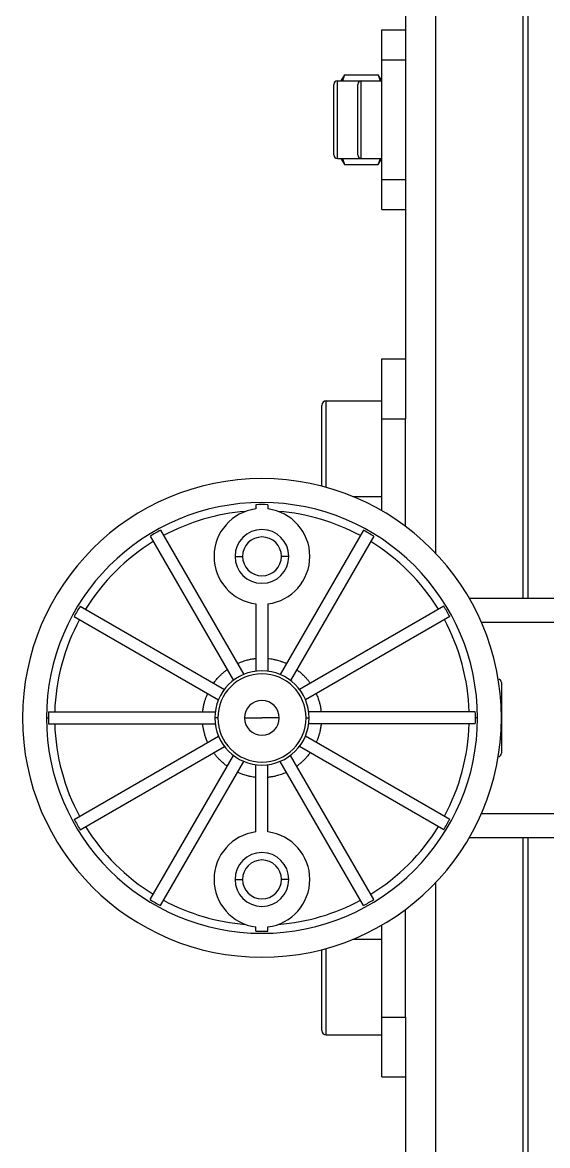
# Model space of a CAD drawing. Header units: millimetres. Extents: x 2 to 418, y 2 to 295.
# Drawn here: x 127.52 to 133.37, y 246.16 to 258.67 of the extents above; entities that cross this region are included whole.
import ezdxf

# ---------------------------------------------------------------- set-up
doc = ezdxf.new("R2010")
doc.units = ezdxf.units.MM

msp = doc.modelspace()

# ---------------------------------------------------------------- linework, layer by layer
at = {"color": 7, "linetype": 'Continuous', "lineweight": 25}
for p, q in [((131.78848, 273.92398), (131.78848, 254.83466)), ((131.52181, 258.59064), (131.78848, 258.59064)), ((131.52181, 258.25731), (131.52181, 258.59064)), ((131.52181, 258.25731), (131.78848, 258.25731)), ((131.52181, 256.92398), (131.52181, 258.25731)), ((131.10718, 258.09101), (131.06848, 258.02398)), ((131.10718, 258.09101), (131.08644, 258.02398)), ((131.10718, 258.09101), (131.48311, 258.09101)), ((131.52181, 258.02398), (131.48311, 258.09101)), ((131.48311, 258.09101), (131.50385, 258.02398)), ((130.98848, 257.19731), (130.98848, 257.98398)), ((131.02848, 257.15731), (131.02848, 258.02398)), ((131.02848, 258.02398), (131.29514, 258.02398)), ((131.25514, 257.19731), (131.25514, 257.98398)), ((131.29514, 257.15731), (131.29514, 258.02398)), ((131.29514, 258.02398), (131.52181, 258.02398)), ((131.02848, 257.15731), (131.29514, 257.15731)), ((131.06848, 257.15731), (131.10718, 257.09027)), ((131.08644, 257.15731), (131.10718, 257.09027)), ((131.10718, 257.09027), (131.48311, 257.09027)), ((131.29514, 257.15731), (131.52181, 257.15731)), ((131.48311, 257.09027), (131.52181, 257.15731)), ((131.50385, 257.15731), (131.48311, 257.09027)), ((131.52181, 256.92398), (131.78848, 256.92398)), ((131.52181, 256.59064), (131.52181, 256.92398)), ((131.52181, 256.59064), (131.78848, 256.59064)), ((131.52181, 254.25731), (131.52181, 254.92398)), ((131.52181, 254.92398), (131.78848, 254.92398)), ((131.78848, 254.83466), (131.78848, 254.25731)), ((130.90514, 254.45731), (131.52181, 254.45731)), ((130.85514, 253.50597), (130.85514, 254.40731)), ((131.52181, 253.23338), (131.52181, 254.25731)), ((131.52181, 254.25731), (131.78848, 254.25731)), ((131.78848, 253.05731), (131.78848, 254.25731)), ((131.20172, 253.39064), (131.52181, 253.39064)), ((130.12181, 253.30002), (130.12181, 253.25313)), ((130.25514, 253.30002), (130.25514, 253.25313)), ((128.94272, 252.94836), (129.87037, 251.34163)), ((129.05819, 253.01502), (129.98584, 251.40829)), ((131.31876, 253.01502), (130.39112, 251.40829)), ((131.43423, 252.94836), (130.50659, 251.34163)), ((129.88848, 252.72398), (129.97181, 252.72398)), ((130.48848, 252.72398), (130.40514, 252.72398)), ((130.12181, 252.19483), (130.12181, 251.44473)), ((130.25514, 252.19483), (130.25514, 251.44473)), ((132.49788, 252.25731), (167.74574, 252.25731)), ((128.1641, 252.16973), (129.77083, 251.24209)), ((132.21285, 252.16973), (130.60613, 251.24209)), ((128.09743, 252.05426), (129.70416, 251.12662)), ((132.27952, 252.05426), (130.67279, 251.12662)), ((132.85514, 251.31731), (132.85514, 250.53064)), ((127.81244, 250.99064), (129.66773, 250.99064)), ((132.56452, 250.99064), (130.70923, 250.99064)), ((127.78848, 250.92398), (127.8115, 250.92398)), ((127.81244, 250.85731), (129.66773, 250.85731)), ((129.69681, 250.92398), (129.66348, 250.92398)), ((129.99483, 250.92398), (130.18848, 250.92398)), ((130.38213, 250.92398), (130.18848, 250.92398)), ((130.68014, 250.92398), (130.71348, 250.92398)), ((132.56452, 250.85731), (130.70923, 250.85731)), ((132.58848, 250.92398), (132.56545, 250.92398)), ((128.09743, 249.79369), (129.70416, 250.72134)), ((132.27952, 249.79369), (130.67279, 250.72134)), ((128.1641, 249.67822), (129.77083, 250.60587)), ((132.21285, 249.67822), (130.60613, 250.60587)), ((128.94272, 248.8996), (129.87037, 250.50633)), ((129.05819, 248.83293), (129.98584, 250.43966)), ((131.31876, 248.83293), (130.39112, 250.43966)), ((131.43423, 248.8996), (130.50659, 250.50633)), ((130.12181, 249.65313), (130.12181, 250.40323)), ((130.25514, 249.65313), (130.25514, 250.40323)), ((132.49788, 249.59064), (167.74574, 249.59064)), ((129.88848, 249.12398), (129.97181, 249.12398)), ((130.48848, 249.12398), (130.40514, 249.12398)), ((131.78848, 247.59064), (131.78848, 248.79064)), ((130.12181, 248.54794), (130.12181, 248.59483)), ((130.25514, 248.54794), (130.25514, 248.59483)), ((131.52181, 247.59064), (131.52181, 248.61458)), ((131.20172, 248.45731), (131.52181, 248.45731)), ((130.85514, 247.44064), (130.85514, 248.34199)), ((131.52181, 247.59064), (131.78848, 247.59064)), ((131.52181, 246.92398), (131.52181, 247.59064)), ((131.78848, 247.59064), (131.78848, 247.01329)), ((130.90514, 247.39064), (131.52181, 247.39064)), ((131.78848, 247.01329), (131.78848, 108.16799)), ((131.52181, 246.92398), (131.78848, 246.92398))]:
    msp.add_line(p, q, dxfattribs=at)
at = {"color": 8, "linetype": 'Continuous', "lineweight": 25}
for p, q in [((132.12181, 273.92398), (132.12181, 252.76064)), ((133.09265, 273.92398), (133.09265, 252.25731)), ((133.15053, 273.92398), (133.15053, 252.25731)), ((130.90514, 253.49254), (130.90514, 254.45731)), ((132.63252, 251.99064), (167.6111, 251.99064)), ((132.63252, 249.85731), (167.6111, 249.85731)), ((133.09265, 249.59064), (133.09265, 105.59064)), ((133.15053, 249.59064), (133.15053, 105.59064)), ((132.12181, 249.08731), (132.12181, 106.09397)), ((130.90514, 247.39064), (130.90514, 248.35542))]:
    msp.add_line(p, q, dxfattribs=at)
at = {"color": 7, "linetype": 'Continuous', "lineweight": 25}
for centre, radius, start, end in [((131.02848, 257.98398), 0.04, 90, 180), ((131.29514, 257.98398), 0.04, 90, 180), ((131.02848, 257.19731), 0.04, 180, 270), ((131.29514, 257.19731), 0.04, 180, 270), ((130.90514, 254.40731), 0.05, 90, 180), ((130.18848, 250.92398), 2.66667, 0, 180), ((130.18848, 250.92398), 2.4, 0, 180), ((130.18848, 250.92398), 2.30847, 94.525162, 118.345114), ((130.18848, 252.72398), 0.53333, 97.180756, 262.819244), ((130.18848, 250.92398), 2.37698, 88.392824, 91.607176), ((130.18848, 252.72398), 0.53333, 277.180756, 82.819244), ((130.18848, 250.92398), 2.30847, 61.654886, 85.474838), ((130.18848, 250.92398), 2.37698, 118.392824, 121.607176), ((130.18848, 252.72398), 0.3, 0, 180), ((130.18848, 252.72398), 0.21667, 0, 180), ((130.18848, 250.92398), 2.37698, 58.392824, 61.607176), ((130.18848, 250.92398), 2.30847, 121.654886, 148.345114), ((130.18848, 250.92398), 2.30847, 31.654886, 58.345114), ((130.18848, 252.72398), 0.3, 180, 0), ((130.18848, 252.72398), 0.21667, 180, 0), ((130.18848, 250.92398), 2.37698, 148.392824, 151.607176), ((130.18848, 250.92398), 2.37698, 28.392824, 31.607176), ((130.18848, 250.92398), 2.30847, 151.654886, 178.345114), ((130.18848, 250.92398), 2.30847, 1.654886, 28.345114), ((130.18848, 250.92398), 0.525, 0, 180), ((130.18848, 250.92398), 0.49167, 0, 180), ((132.81514, 251.31731), 0.04, 0, 83.396658), ((130.18848, 250.92398), 0.19365, 0, 180), ((130.18848, 250.92398), 2.37698, 178.392824, 180), ((130.18848, 250.92398), 2.37698, 0, 1.607176), ((130.18848, 250.92398), 2.66667, 180, 0), ((130.18848, 250.92398), 2.4, 180, 0), ((130.18848, 250.92398), 2.37698, 180, 181.607176), ((130.18848, 250.92398), 2.30847, 181.654886, 208.345114), ((130.18848, 250.92398), 0.525, 180, 0), ((130.18848, 250.92398), 0.49167, 180, 0), ((130.18848, 250.92398), 0.19365, 180, 0), ((130.18848, 250.92398), 2.30847, 331.654886, 358.345114), ((130.18848, 250.92398), 2.37698, 358.392824, 0), ((132.81514, 250.53064), 0.04, 276.603342, 0), ((130.18848, 250.92398), 2.37698, 208.392824, 211.607176), ((130.18848, 250.92398), 2.30847, 211.654886, 238.345114), ((130.18848, 250.92398), 2.30847, 301.654886, 328.345114), ((130.18848, 250.92398), 2.37698, 328.392824, 331.607176), ((130.18848, 249.12398), 0.53333, 97.180756, 262.819244), ((130.18848, 249.12398), 0.53333, 277.180756, 82.819244), ((130.18848, 249.12398), 0.3, 0, 180), ((130.18848, 249.12398), 0.21667, 0, 180), ((130.18848, 249.12398), 0.3, 180, 0), ((130.18848, 249.12398), 0.21667, 180, 0), ((130.18848, 250.92398), 2.37698, 238.392824, 241.607176), ((130.18848, 250.92398), 2.30847, 241.654886, 265.474838), ((130.18848, 250.92398), 2.30847, 274.525162, 298.345114), ((130.18848, 250.92398), 2.37698, 298.392824, 301.607176), ((130.18848, 250.92398), 2.37698, 268.392824, 271.607176), ((130.90514, 247.44064), 0.05, 180, 270)]:
    msp.add_arc(centre, radius, start, end, dxfattribs=at)
for points, knots in [([(130.12181, 251.58339), (130.11573, 251.58272), (130.10342, 251.58138), (130.08474, 251.57866), (130.0655, 251.57534), (130.04561, 251.57128), (130.02348, 251.56604), (129.99883, 251.55924), (129.97205, 251.55062), (129.94431, 251.54044), (129.926, 251.53249), (129.91651, 251.52837)], [0, 0, 0, 0, 0.08589843, 0.17406332, 0.26530413, 0.36023595, 0.45930395, 0.58486252, 0.7194781, 0.8546545, 1, 1, 1, 1]), ([(130.46045, 251.52837), (130.45406, 251.53118), (130.44158, 251.53666), (130.423, 251.54396), (130.40178, 251.55164), (130.37812, 251.55924), (130.3491, 251.56725), (130.31851, 251.57413), (130.28631, 251.57981), (130.26535, 251.58221), (130.25514, 251.58339)], [0, 0, 0, 0, 0.0980336, 0.19153208, 0.28054045, 0.4151445, 0.54071915, 0.70349542, 0.85563191, 1, 1, 1, 1]), ([(129.65075, 251.31142), (129.65497, 251.31716), (129.6634, 251.32864), (129.67674, 251.34533), (129.69057, 251.36159), (129.70493, 251.3774), (129.72309, 251.39616), (129.74549, 251.41735), (129.77252, 251.44049), (129.79153, 251.45463), (129.80104, 251.46171)], [0, 0, 0, 0, 0.10018516, 0.20020581, 0.30016482, 0.40016516, 0.50030957, 0.66706596, 0.83346984, 1, 1, 1, 1]), ([(130.57592, 251.46171), (130.58165, 251.4575), (130.59311, 251.44908), (130.60976, 251.43576), (130.62601, 251.42196), (130.64181, 251.40761), (130.66057, 251.38945), (130.68178, 251.36704), (130.70495, 251.33998), (130.71912, 251.32094), (130.72621, 251.31142)], [0, 0, 0, 0, 0.09996275, 0.1998136, 0.29965597, 0.39959332, 0.49972881, 0.66653015, 0.83312837, 1, 1, 1, 1]), ([(129.52907, 250.99064), (129.52985, 250.99772), (129.53141, 251.01186), (129.53462, 251.03296), (129.53845, 251.05394), (129.54298, 251.0748), (129.54933, 251.10012), (129.55813, 251.1297), (129.56998, 251.16328), (129.57938, 251.18506), (129.58408, 251.19595)], [0, 0, 0, 0, 0.10006646, 0.19998376, 0.29985405, 0.39977948, 0.49986194, 0.66677153, 0.83332639, 1, 1, 1, 1]), ([(130.79287, 251.19595), (130.79574, 251.18943), (130.80145, 251.1764), (130.80923, 251.15652), (130.8164, 251.13642), (130.82291, 251.11607), (130.83008, 251.09096), (130.83724, 251.06096), (130.84376, 251.02597), (130.84651, 251.00243), (130.84788, 250.99064)], [0, 0, 0, 0, 0.10004757, 0.19998683, 0.29991988, 0.39994902, 0.50017643, 0.66686737, 0.83331762, 1, 1, 1, 1]), ([(129.58408, 250.65201), (129.58122, 250.65853), (129.5755, 250.67156), (129.56773, 250.69144), (129.56055, 250.71153), (129.55404, 250.73188), (129.54687, 250.75699), (129.53971, 250.78699), (129.53319, 250.82198), (129.53044, 250.84553), (129.52907, 250.85731)], [0, 0, 0, 0, 0.10004757, 0.19998683, 0.29991988, 0.39994902, 0.50017643, 0.66686737, 0.83331762, 1, 1, 1, 1]), ([(130.84788, 250.85731), (130.8471, 250.85023), (130.84554, 250.83609), (130.84233, 250.81499), (130.8385, 250.79401), (130.83397, 250.77316), (130.82762, 250.74783), (130.81882, 250.71825), (130.80697, 250.68467), (130.79757, 250.6629), (130.79287, 250.65201)], [0, 0, 0, 0, 0.10006646, 0.19998376, 0.29985405, 0.39977948, 0.49986194, 0.66677153, 0.83332639, 1, 1, 1, 1]), ([(129.80104, 250.38625), (129.79531, 250.39046), (129.78385, 250.39887), (129.76719, 250.41219), (129.75094, 250.426), (129.73514, 250.44035), (129.71638, 250.4585), (129.69517, 250.48091), (129.672, 250.50797), (129.65784, 250.52701), (129.65075, 250.53654)], [0, 0, 0, 0, 0.09996275, 0.1998136, 0.29965597, 0.39959332, 0.49972881, 0.66653015, 0.83312837, 1, 1, 1, 1]), ([(130.72621, 250.53654), (130.72199, 250.53079), (130.71355, 250.51931), (130.70021, 250.50263), (130.68639, 250.48636), (130.67203, 250.47056), (130.65386, 250.4518), (130.63146, 250.4306), (130.60443, 250.40747), (130.58542, 250.39332), (130.57592, 250.38625)], [0, 0, 0, 0, 0.10018516, 0.20020581, 0.30016482, 0.40016516, 0.50030957, 0.66706596, 0.83346984, 1, 1, 1, 1]), ([(129.91651, 250.31958), (129.92289, 250.31677), (129.93537, 250.3113), (129.95396, 250.30399), (129.97517, 250.29631), (129.99884, 250.28872), (130.02785, 250.28071), (130.05844, 250.27382), (130.09064, 250.26815), (130.1116, 250.26574), (130.12181, 250.26457)], [0, 0, 0, 0, 0.0980336, 0.19153208, 0.28054045, 0.4151445, 0.54071915, 0.70349542, 0.85563191, 1, 1, 1, 1]), ([(130.25514, 250.26457), (130.26122, 250.26523), (130.27353, 250.26658), (130.29222, 250.26929), (130.31145, 250.27261), (130.33134, 250.27668), (130.35347, 250.28192), (130.37812, 250.28871), (130.4049, 250.29733), (130.43264, 250.30752), (130.45096, 250.31546), (130.46045, 250.31958)], [0, 0, 0, 0, 0.08589843, 0.17406332, 0.26530413, 0.36023595, 0.45930395, 0.58486252, 0.7194781, 0.8546545, 1, 1, 1, 1])]:
    msp.add_open_spline(points, degree=3, knots=knots, dxfattribs=at)

doc.saveas('drawing.dxf')
